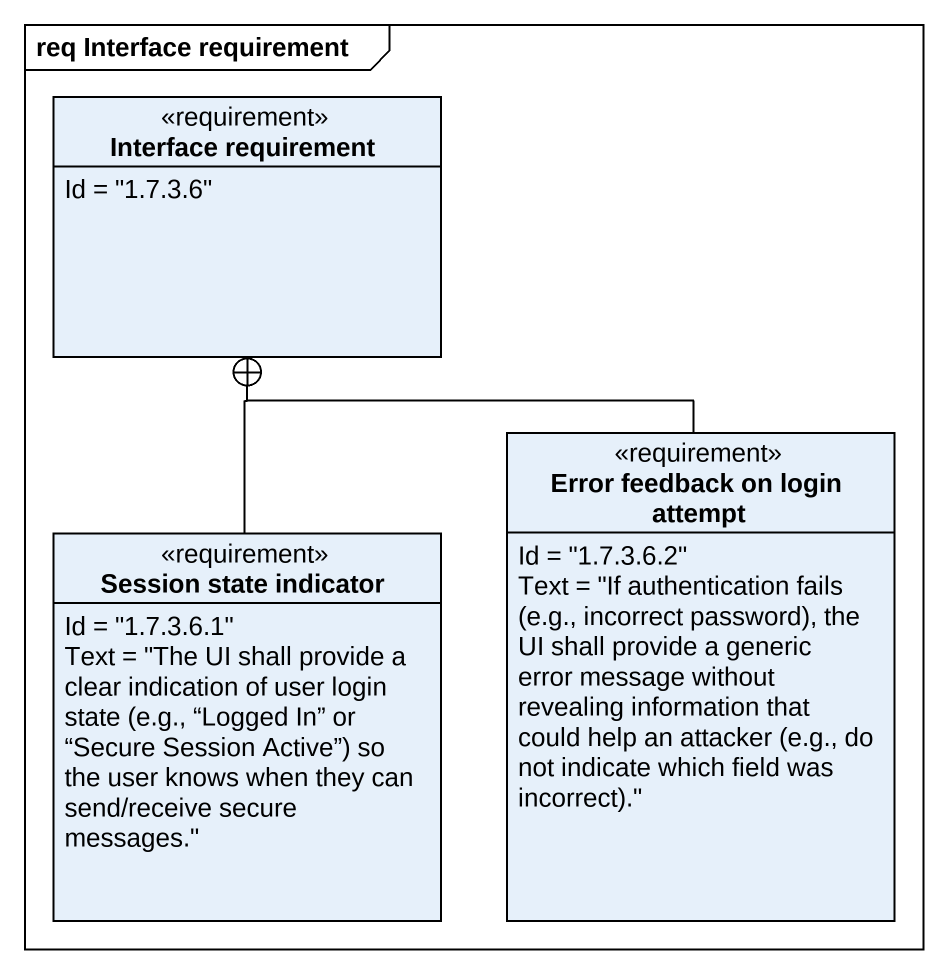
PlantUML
@startuml
mainframe req Interface requirement
hide circle
hide empty members
class "Interface requirement" as Interface_requirement <<requirement>> {
  Id = "1.7.3.6"
}
class "Error feedback on login attempt" as Error_feedback_on_login <<requirement>> {
  Id = "1.7.3.6.2"
  {field} Text = "If authentication fails (e.g., incorrect password), the UI shall provide a generic error message without revealing information that could help an attacker (e.g., do not indicate which field was incorrect)."
}
class "Session state indicator" as Session_state_indicator <<requirement>> {
  Id = "1.7.3.6.1"
  {field} Text = "The UI shall provide a clear indication of user login state (e.g., “Logged In” or “Secure Session Active”) so the user knows when they can send/receive secure messages."
}
Error_feedback_on_login -up-+ Interface_requirement
Session_state_indicator -up-+ Interface_requirement
@enduml
